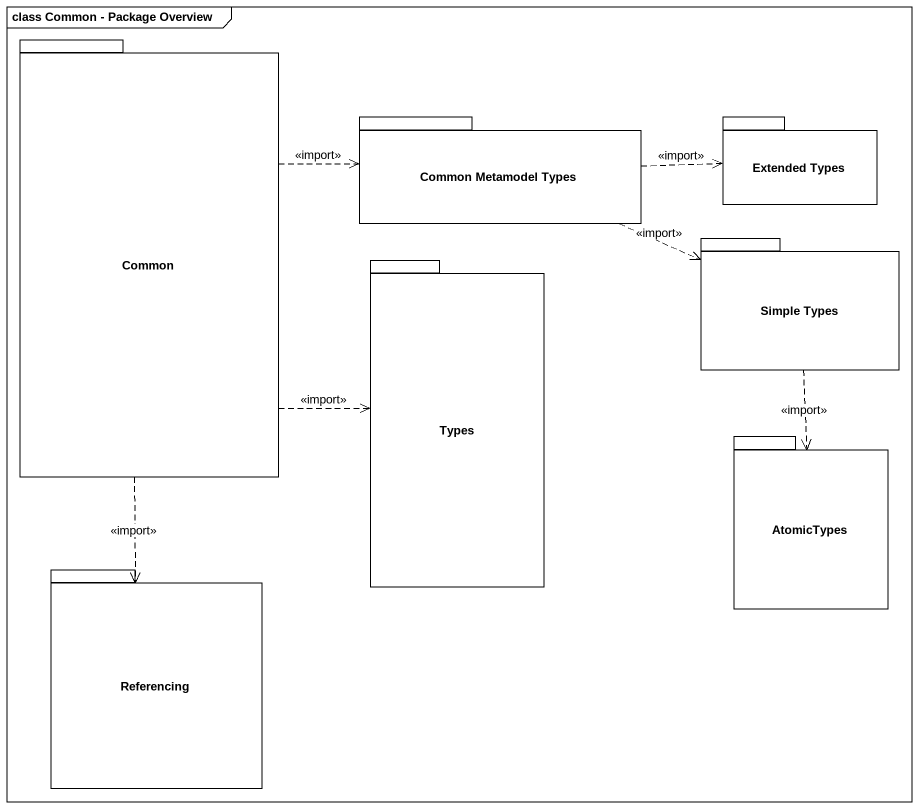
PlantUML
@startuml
mainframe class Common - Package Overview
package Common {
}
package "Common Metamodel Types" as Common_Metamodel_Types {
}
package "Extended Types" as Extended_Types {
}
package Types {
}
package "Simple Types" as Simple_Types {
}
package AtomicTypes {
}
package Referencing {
}
Common .right.> Common_Metamodel_Types : <<import>>
Common .right.> Types : <<import>>
Common ..> Referencing : <<import>>
Common_Metamodel_Types .right.> Extended_Types : <<import>>
Common_Metamodel_Types .right.> Simple_Types : <<import>>
Simple_Types ..> AtomicTypes : <<import>>
@enduml
